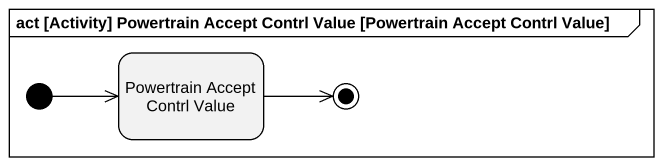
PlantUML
@startuml
mainframe act [Activity] Powertrain Accept Contrl Value [Powertrain Accept Contrl Value]
hide empty description
state "Powertrain Accept Contrl Value" as Powertrain_Accept_Contrl
[*] -right-> Powertrain_Accept_Contrl
Powertrain_Accept_Contrl -right-> [*]
@enduml
